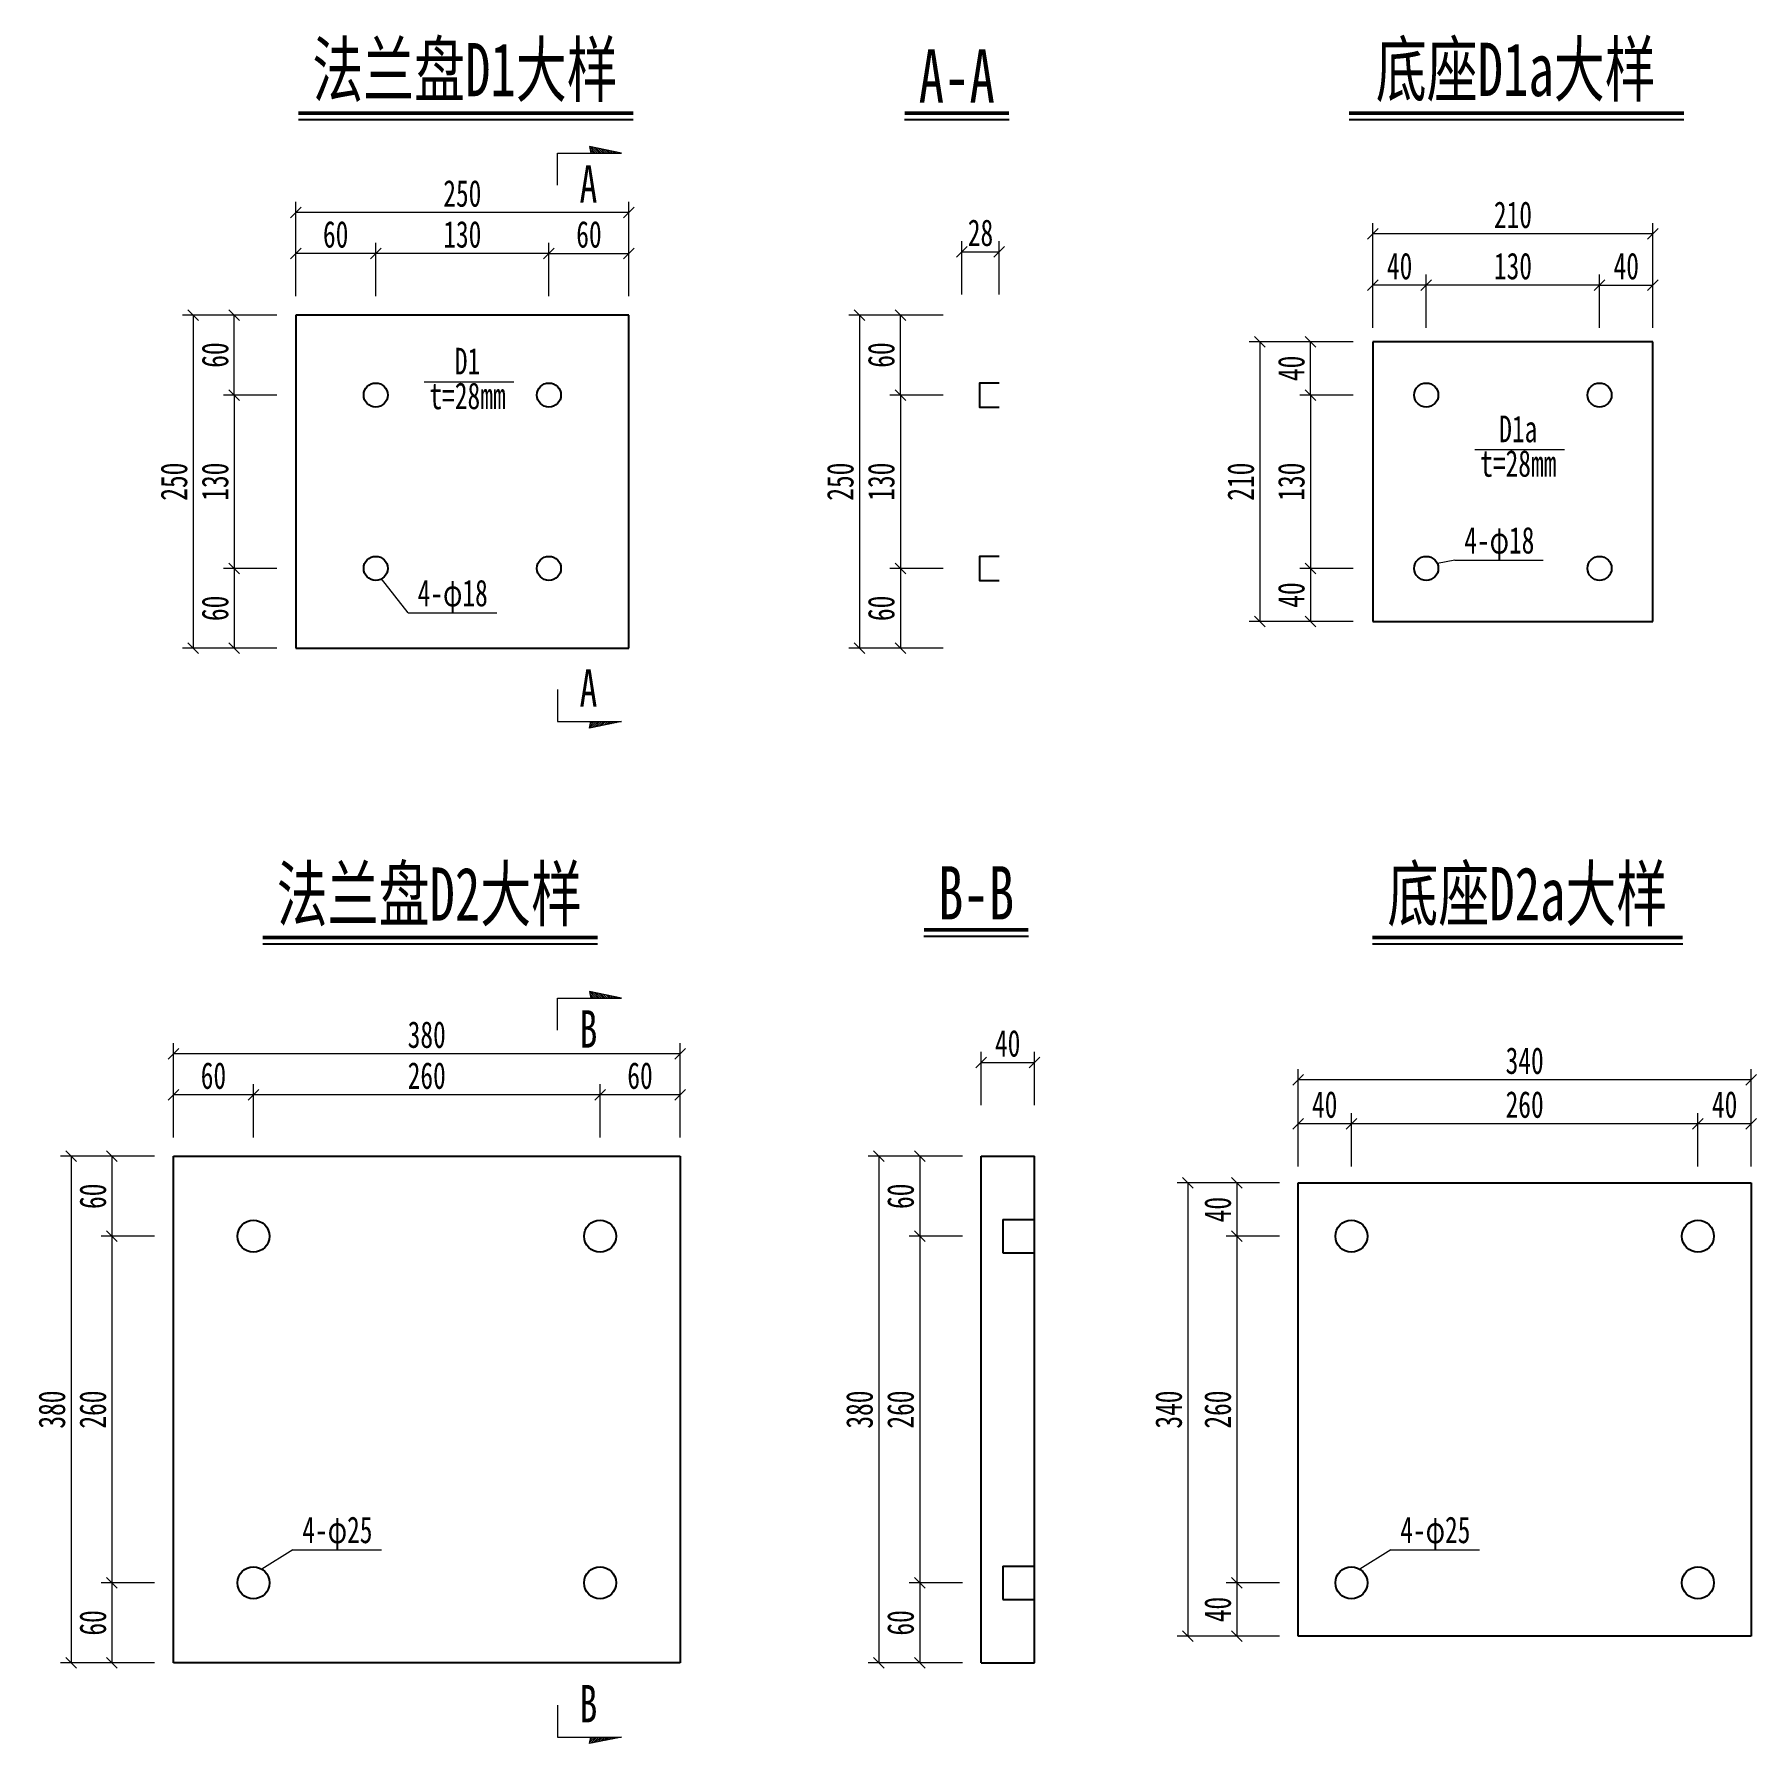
# Model space of a CAD drawing. Header units: millimetres. Extents: x -13368 to 383539, y -58537 to -26098.
# Drawn here: x 36326 to 37618, y -32896 to -31614 of the extents above; entities that cross this region are included whole.
import ezdxf
from ezdxf.enums import TextEntityAlignment as Align

# ---------------------------------------------------------------- set-up
doc = ezdxf.new("R2010")
doc.units = ezdxf.units.MM
doc.layers.get('Defpoints').update_dxf_attribs({"color": 8})
for name, color, linetype, lineweight in [('Dim', 4, 'Continuous', 15), ('文字', 7, 'Continuous', 15), ('标注线及字体', 2, 'Continuous', 15), ('细实线', 4, 'Continuous', 15), ('钢板粗线', 1, 'Continuous', 25)]:
    doc.layers.add(name, color=color, linetype=linetype, lineweight=lineweight)
doc.styles.add('111', font='', dxfattribs={"width": 0.7})
doc.styles.add('BM_Dim', font='', dxfattribs={"width": 0.85})
doc.styles.get('111').set_extended_font_data('仿宋_GB2312')
doc.styles.get('BM_Dim').set_extended_font_data('仿宋_GB2312')
doc.dimstyles.new('200', dxfattribs={"dimscale": 0, "dimtxt": 2.5, "dimasz": 1, "dimexe": 1, "dimexo": 1, "dimgap": 0.6, "dimtad": 1, "dimdec": 0, "dimdsep": 46, "dimtxsty": '111', "dimblk": 'OBLIQUE', "dimcen": 0, "dimclrd": 4, "dimclre": 4, "dimclrt": 4, "dimadec": 1, "dimazin": 2, "dimtfac": 1, "dimtdec": 0, "dimtix": 1, "dimtmove": 2, "dimatfit": 3, "dimfxl": 4, "dimfxlon": 1, "dimtolj": 1, "dimlwd": -1, "dimlwe": -1, "dimarcsym": 0})

# ---------------------------------------------------------------- blocks, each defined once
blk = doc.blocks.new('_Oblique')
at = {"color": 0, "linetype": 'ByBlock', "lineweight": -2}
blk.add_line((-0.5, -0.5), (0.5, 0.5), dxfattribs=at)
blk = doc.blocks.new('*D246')
at = {"layer": 'Defpoints', "color": 0}
for p in [(36522.1, -31777.9), (36522.1, -31859), (36582.1, -31884)]:
    blk.add_point(p, dxfattribs=at)
at = {"layer": '细实线', "color": 4}
for p, q in [((36522.1, -31809.9), (36522.1, -31769.9)), ((36582.1, -31777.9), (36522.1, -31777.9)), ((36582.1, -31809.9), (36582.1, -31769.9))]:
    blk.add_line(p, q, dxfattribs=at)
at = {"layer": '细实线', "color": 4, "xscale": 8, "yscale": 8, "zscale": 8, "rotation": 180}
blk.add_blockref('_Oblique', (36522.1, -31777.9), dxfattribs=at)
at = {"layer": '细实线', "color": 4, "xscale": 8, "yscale": 8, "zscale": 8}
blk.add_blockref('_Oblique', (36582.1, -31777.9), dxfattribs=at)
at = {"layer": '细实线', "color": 4, "insert": (36552.1, -31763.6), "char_height": 20, "attachment_point": 5, "style": '111'}
blk.add_mtext('\\A1;60', dxfattribs=at)
blk = doc.blocks.new('*D247')
at = {"layer": 'Defpoints', "color": 0}
for p in [(36582.1, -31777.9), (36582.1, -31884), (36712.1, -31884)]:
    blk.add_point(p, dxfattribs=at)
at = {"layer": '细实线', "color": 4}
for p, q in [((36582.1, -31809.9), (36582.1, -31769.9)), ((36712.1, -31777.9), (36582.1, -31777.9)), ((36712.1, -31809.9), (36712.1, -31769.9))]:
    blk.add_line(p, q, dxfattribs=at)
at = {"layer": '细实线', "color": 4, "xscale": 8, "yscale": 8, "zscale": 8, "rotation": 180}
blk.add_blockref('_Oblique', (36582.1, -31777.9), dxfattribs=at)
at = {"layer": '细实线', "color": 4, "xscale": 8, "yscale": 8, "zscale": 8}
blk.add_blockref('_Oblique', (36712.1, -31777.9), dxfattribs=at)
at = {"layer": '细实线', "color": 4, "insert": (36647.1, -31763.6), "char_height": 20, "attachment_point": 5, "style": '111'}
blk.add_mtext('\\A1;130', dxfattribs=at)
blk = doc.blocks.new('*D248')
at = {"layer": 'Defpoints', "color": 0}
for p in [(36772.1, -31777.9), (36772.1, -31859), (36712.1, -31884)]:
    blk.add_point(p, dxfattribs=at)
at = {"layer": '细实线', "color": 4}
for p, q in [((36712.1, -31809.9), (36712.1, -31769.9)), ((36712.1, -31777.9), (36772.1, -31777.9)), ((36772.1, -31809.9), (36772.1, -31769.9))]:
    blk.add_line(p, q, dxfattribs=at)
at = {"layer": '细实线', "color": 4, "xscale": 8, "yscale": 8, "zscale": 8, "rotation": 180}
blk.add_blockref('_Oblique', (36712.1, -31777.9), dxfattribs=at)
at = {"layer": '细实线', "color": 4, "xscale": 8, "yscale": 8, "zscale": 8}
blk.add_blockref('_Oblique', (36772.1, -31777.9), dxfattribs=at)
at = {"layer": '细实线', "color": 4, "insert": (36742.1, -31763.6), "char_height": 20, "attachment_point": 5, "style": '111'}
blk.add_mtext('\\A1;60', dxfattribs=at)
blk = doc.blocks.new('*D249')
at = {"layer": 'Defpoints', "color": 0}
for p in [(36522.1, -31747.2), (36522.1, -31824), (36772.1, -31824)]:
    blk.add_point(p, dxfattribs=at)
at = {"layer": '细实线', "color": 4}
for p, q in [((36522.1, -31779.2), (36522.1, -31739.2)), ((36772.1, -31779.2), (36772.1, -31739.2)), ((36772.1, -31747.2), (36522.1, -31747.2))]:
    blk.add_line(p, q, dxfattribs=at)
at = {"layer": '细实线', "color": 4, "xscale": 8, "yscale": 8, "zscale": 8, "rotation": 180}
blk.add_blockref('_Oblique', (36522.1, -31747.2), dxfattribs=at)
at = {"layer": '细实线', "color": 4, "xscale": 8, "yscale": 8, "zscale": 8}
blk.add_blockref('_Oblique', (36772.1, -31747.2), dxfattribs=at)
at = {"layer": '细实线', "color": 4, "insert": (36647.1, -31732.9), "char_height": 20, "attachment_point": 5, "style": '111'}
blk.add_mtext('\\A1;250', dxfattribs=at)
blk = doc.blocks.new('*D250')
at = {"layer": 'Defpoints', "color": 0}
for p in [(36582.1, -32014), (36476, -32074), (36557.1, -32074)]:
    blk.add_point(p, dxfattribs=at)
at = {"layer": '细实线', "color": 4}
for p, q in [((36508, -32014), (36468, -32014)), ((36476, -32014), (36476, -32074)), ((36508, -32074), (36468, -32074))]:
    blk.add_line(p, q, dxfattribs=at)
at = {"layer": '细实线', "color": 4, "xscale": 8, "yscale": 8, "zscale": 8}
for p, rotation in [((36476, -32014), 90), ((36476, -32074), 270)]:
    blk.add_blockref('_Oblique', p, dxfattribs=dict(at, rotation=rotation))
at = {"layer": '细实线', "color": 4, "insert": (36461.7, -32044), "char_height": 20, "attachment_point": 5, "rotation": 90, "style": '111'}
blk.add_mtext('\\A1;60', dxfattribs=at)
blk = doc.blocks.new('*D251')
at = {"layer": 'Defpoints', "color": 0}
for p in [(36582.1, -31884), (36476, -32014), (36582.1, -32014)]:
    blk.add_point(p, dxfattribs=at)
at = {"layer": '细实线', "color": 4}
for p, q in [((36508, -31884), (36468, -31884)), ((36476, -31884), (36476, -32014)), ((36508, -32014), (36468, -32014))]:
    blk.add_line(p, q, dxfattribs=at)
at = {"layer": '细实线', "color": 4, "xscale": 8, "yscale": 8, "zscale": 8}
for p, rotation in [((36476, -31884), 90), ((36476, -32014), 270)]:
    blk.add_blockref('_Oblique', p, dxfattribs=dict(at, rotation=rotation))
at = {"layer": '细实线', "color": 4, "insert": (36461.7, -31949), "char_height": 20, "attachment_point": 5, "rotation": 90, "style": '111'}
blk.add_mtext('\\A1;130', dxfattribs=at)
blk = doc.blocks.new('*D252')
at = {"layer": 'Defpoints', "color": 0}
for p in [(36476, -31824), (36557.1, -31824), (36582.1, -31884)]:
    blk.add_point(p, dxfattribs=at)
at = {"layer": '细实线', "color": 4}
for p, q in [((36508, -31824), (36468, -31824)), ((36476, -31884), (36476, -31824)), ((36508, -31884), (36468, -31884))]:
    blk.add_line(p, q, dxfattribs=at)
at = {"layer": '细实线', "color": 4, "xscale": 8, "yscale": 8, "zscale": 8}
for p, rotation in [((36476, -31824), 90), ((36476, -31884), 270)]:
    blk.add_blockref('_Oblique', p, dxfattribs=dict(at, rotation=rotation))
at = {"layer": '细实线', "color": 4, "insert": (36461.7, -31854), "char_height": 20, "attachment_point": 5, "rotation": 90, "style": '111'}
blk.add_mtext('\\A1;60', dxfattribs=at)
blk = doc.blocks.new('*D253')
at = {"layer": 'Defpoints', "color": 0}
for p in [(36522.1, -31824), (36445.3, -32074), (36522.1, -32074)]:
    blk.add_point(p, dxfattribs=at)
at = {"layer": '细实线', "color": 4}
for p, q in [((36477.3, -31824), (36437.3, -31824)), ((36445.3, -31824), (36445.3, -32074)), ((36477.3, -32074), (36437.3, -32074))]:
    blk.add_line(p, q, dxfattribs=at)
at = {"layer": '细实线', "color": 4, "xscale": 8, "yscale": 8, "zscale": 8}
for p, rotation in [((36445.3, -31824), 90), ((36445.3, -32074), 270)]:
    blk.add_blockref('_Oblique', p, dxfattribs=dict(at, rotation=rotation))
at = {"layer": '细实线', "color": 4, "insert": (36430.9, -31949), "char_height": 20, "attachment_point": 5, "rotation": 90, "style": '111'}
blk.add_mtext('\\A1;250', dxfattribs=at)
blk = doc.blocks.new('*D264')
at = {"layer": 'Defpoints', "color": 0}
for p in [(36430.4, -32408.9), (36430.4, -32455), (36490.4, -32515)]:
    blk.add_point(p, dxfattribs=at)
at = {"layer": '细实线', "color": 4}
for p, q in [((36430.4, -32440.9), (36430.4, -32400.9)), ((36490.4, -32408.9), (36430.4, -32408.9)), ((36490.4, -32440.9), (36490.4, -32400.9))]:
    blk.add_line(p, q, dxfattribs=at)
at = {"layer": '细实线', "color": 4, "xscale": 8, "yscale": 8, "zscale": 8, "rotation": 180}
blk.add_blockref('_Oblique', (36430.4, -32408.9), dxfattribs=at)
at = {"layer": '细实线', "color": 4, "xscale": 8, "yscale": 8, "zscale": 8}
blk.add_blockref('_Oblique', (36490.4, -32408.9), dxfattribs=at)
at = {"layer": '细实线', "color": 4, "insert": (36460.4, -32394.6), "char_height": 20, "attachment_point": 5, "style": '111'}
blk.add_mtext('\\A1;60', dxfattribs=at)
blk = doc.blocks.new('*D265')
at = {"layer": 'Defpoints', "color": 0}
for p in [(36490.4, -32408.9), (36490.4, -32515), (36750.4, -32515)]:
    blk.add_point(p, dxfattribs=at)
at = {"layer": '细实线', "color": 4}
for p, q in [((36490.4, -32440.9), (36490.4, -32400.9)), ((36750.4, -32408.9), (36490.4, -32408.9)), ((36750.4, -32440.9), (36750.4, -32400.9))]:
    blk.add_line(p, q, dxfattribs=at)
at = {"layer": '细实线', "color": 4, "xscale": 8, "yscale": 8, "zscale": 8, "rotation": 180}
blk.add_blockref('_Oblique', (36490.4, -32408.9), dxfattribs=at)
at = {"layer": '细实线', "color": 4, "xscale": 8, "yscale": 8, "zscale": 8}
blk.add_blockref('_Oblique', (36750.4, -32408.9), dxfattribs=at)
at = {"layer": '细实线', "color": 4, "insert": (36620.4, -32394.6), "char_height": 20, "attachment_point": 5, "style": '111'}
blk.add_mtext('\\A1;260', dxfattribs=at)
blk = doc.blocks.new('*D266')
at = {"layer": 'Defpoints', "color": 0}
for p in [(36750.4, -32408.9), (36810.4, -32455), (36750.4, -32515)]:
    blk.add_point(p, dxfattribs=at)
at = {"layer": '细实线', "color": 4}
for p, q in [((36750.4, -32440.9), (36750.4, -32400.9)), ((36810.4, -32408.9), (36750.4, -32408.9)), ((36810.4, -32440.9), (36810.4, -32400.9))]:
    blk.add_line(p, q, dxfattribs=at)
at = {"layer": '细实线', "color": 4, "xscale": 8, "yscale": 8, "zscale": 8, "rotation": 180}
blk.add_blockref('_Oblique', (36750.4, -32408.9), dxfattribs=at)
at = {"layer": '细实线', "color": 4, "xscale": 8, "yscale": 8, "zscale": 8}
blk.add_blockref('_Oblique', (36810.4, -32408.9), dxfattribs=at)
at = {"layer": '细实线', "color": 4, "insert": (36780.4, -32394.6), "char_height": 20, "attachment_point": 5, "style": '111'}
blk.add_mtext('\\A1;60', dxfattribs=at)
blk = doc.blocks.new('*D267')
at = {"layer": 'Defpoints', "color": 0}
for p in [(36430.4, -32378.2), (36430.4, -32455), (36810.4, -32455)]:
    blk.add_point(p, dxfattribs=at)
at = {"layer": '细实线', "color": 4}
for p, q in [((36430.4, -32410.2), (36430.4, -32370.2)), ((36810.4, -32410.2), (36810.4, -32370.2)), ((36810.4, -32378.2), (36430.4, -32378.2))]:
    blk.add_line(p, q, dxfattribs=at)
at = {"layer": '细实线', "color": 4, "xscale": 8, "yscale": 8, "zscale": 8, "rotation": 180}
blk.add_blockref('_Oblique', (36430.4, -32378.2), dxfattribs=at)
at = {"layer": '细实线', "color": 4, "xscale": 8, "yscale": 8, "zscale": 8}
blk.add_blockref('_Oblique', (36810.4, -32378.2), dxfattribs=at)
at = {"layer": '细实线', "color": 4, "insert": (36620.4, -32363.9), "char_height": 20, "attachment_point": 5, "style": '111'}
blk.add_mtext('\\A1;380', dxfattribs=at)
blk = doc.blocks.new('*D268')
at = {"layer": 'Defpoints', "color": 0}
for p in [(36490.4, -32775), (36384.3, -32835), (36430.4, -32835)]:
    blk.add_point(p, dxfattribs=at)
at = {"layer": '细实线', "color": 4}
for p, q in [((36416.3, -32775), (36376.3, -32775)), ((36384.3, -32775), (36384.3, -32835)), ((36416.3, -32835), (36376.3, -32835))]:
    blk.add_line(p, q, dxfattribs=at)
at = {"layer": '细实线', "color": 4, "xscale": 8, "yscale": 8, "zscale": 8}
for p, rotation in [((36384.3, -32775), 90), ((36384.3, -32835), 270)]:
    blk.add_blockref('_Oblique', p, dxfattribs=dict(at, rotation=rotation))
at = {"layer": '细实线', "color": 4, "insert": (36370, -32805), "char_height": 20, "attachment_point": 5, "rotation": 90, "style": '111'}
blk.add_mtext('\\A1;60', dxfattribs=at)
blk = doc.blocks.new('*D269')
at = {"layer": 'Defpoints', "color": 0}
for p in [(36490.4, -32515), (36384.3, -32775), (36490.4, -32775)]:
    blk.add_point(p, dxfattribs=at)
at = {"layer": '细实线', "color": 4}
for p, q in [((36416.3, -32515), (36376.3, -32515)), ((36384.3, -32515), (36384.3, -32775)), ((36416.3, -32775), (36376.3, -32775))]:
    blk.add_line(p, q, dxfattribs=at)
at = {"layer": '细实线', "color": 4, "xscale": 8, "yscale": 8, "zscale": 8}
for p, rotation in [((36384.3, -32515), 90), ((36384.3, -32775), 270)]:
    blk.add_blockref('_Oblique', p, dxfattribs=dict(at, rotation=rotation))
at = {"layer": '细实线', "color": 4, "insert": (36370, -32645), "char_height": 20, "attachment_point": 5, "rotation": 90, "style": '111'}
blk.add_mtext('\\A1;260', dxfattribs=at)
blk = doc.blocks.new('*D270')
at = {"layer": 'Defpoints', "color": 0}
for p in [(36430.4, -32455), (36384.3, -32515), (36490.4, -32515)]:
    blk.add_point(p, dxfattribs=at)
at = {"layer": '细实线', "color": 4}
for p, q in [((36416.3, -32455), (36376.3, -32455)), ((36384.3, -32455), (36384.3, -32515)), ((36416.3, -32515), (36376.3, -32515))]:
    blk.add_line(p, q, dxfattribs=at)
at = {"layer": '细实线', "color": 4, "xscale": 8, "yscale": 8, "zscale": 8}
for p, rotation in [((36384.3, -32455), 90), ((36384.3, -32515), 270)]:
    blk.add_blockref('_Oblique', p, dxfattribs=dict(at, rotation=rotation))
at = {"layer": '细实线', "color": 4, "insert": (36370, -32485), "char_height": 20, "attachment_point": 5, "rotation": 90, "style": '111'}
blk.add_mtext('\\A1;60', dxfattribs=at)
blk = doc.blocks.new('*D271')
at = {"layer": 'Defpoints', "color": 0}
for p in [(36430.4, -32455), (36353.6, -32835), (36430.4, -32835)]:
    blk.add_point(p, dxfattribs=at)
at = {"layer": '细实线', "color": 4}
for p, q in [((36385.6, -32455), (36345.6, -32455)), ((36353.6, -32455), (36353.6, -32835)), ((36385.6, -32835), (36345.6, -32835))]:
    blk.add_line(p, q, dxfattribs=at)
at = {"layer": '细实线', "color": 4, "xscale": 8, "yscale": 8, "zscale": 8}
for p, rotation in [((36353.6, -32455), 90), ((36353.6, -32835), 270)]:
    blk.add_blockref('_Oblique', p, dxfattribs=dict(at, rotation=rotation))
at = {"layer": '细实线', "color": 4, "insert": (36339.3, -32645), "char_height": 20, "attachment_point": 5, "rotation": 90, "style": '111'}
blk.add_mtext('\\A1;380', dxfattribs=at)
blk = doc.blocks.new('*D353')
at = {"layer": 'Defpoints', "color": 0}
for p in [(37330.2, -31844), (37245.4, -32054), (37330.2, -32054)]:
    blk.add_point(p, dxfattribs=at)
at = {"layer": '细实线', "color": 4}
for p, q in [((37277.4, -31844), (37237.4, -31844)), ((37245.4, -31844), (37245.4, -32054)), ((37277.4, -32054), (37237.4, -32054))]:
    blk.add_line(p, q, dxfattribs=at)
at = {"layer": '细实线', "color": 4, "xscale": 8, "yscale": 8, "zscale": 8}
for p, rotation in [((37245.4, -31844), 90), ((37245.4, -32054), 270)]:
    blk.add_blockref('_Oblique', p, dxfattribs=dict(at, rotation=rotation))
at = {"layer": '细实线', "color": 4, "insert": (37231.1, -31949), "char_height": 20, "attachment_point": 5, "rotation": 90, "style": '111'}
blk.add_mtext('\\A1;210', dxfattribs=at)
blk = doc.blocks.new('*D352')
at = {"layer": 'Defpoints', "color": 0}
for p in [(37283.3, -31844), (37330.2, -31844), (37370.2, -31884)]:
    blk.add_point(p, dxfattribs=at)
at = {"layer": '细实线', "color": 4}
for p, q in [((37315.3, -31844), (37275.3, -31844)), ((37283.3, -31884), (37283.3, -31844)), ((37315.3, -31884), (37275.3, -31884))]:
    blk.add_line(p, q, dxfattribs=at)
at = {"layer": '细实线', "color": 4, "xscale": 8, "yscale": 8, "zscale": 8}
for p, rotation in [((37283.3, -31844), 90), ((37283.3, -31884), 270)]:
    blk.add_blockref('_Oblique', p, dxfattribs=dict(at, rotation=rotation))
at = {"layer": '细实线', "color": 4, "insert": (37269, -31864), "char_height": 20, "attachment_point": 5, "rotation": 90, "style": '111'}
blk.add_mtext('\\A1;40', dxfattribs=at)
blk = doc.blocks.new('*D351')
at = {"layer": 'Defpoints', "color": 0}
for p in [(37370.2, -31884), (37283.3, -32014), (37370.2, -32014)]:
    blk.add_point(p, dxfattribs=at)
at = {"layer": '细实线', "color": 4}
for p, q in [((37315.3, -31884), (37275.3, -31884)), ((37283.3, -31884), (37283.3, -32014)), ((37315.3, -32014), (37275.3, -32014))]:
    blk.add_line(p, q, dxfattribs=at)
at = {"layer": '细实线', "color": 4, "xscale": 8, "yscale": 8, "zscale": 8}
for p, rotation in [((37283.3, -31884), 90), ((37283.3, -32014), 270)]:
    blk.add_blockref('_Oblique', p, dxfattribs=dict(at, rotation=rotation))
at = {"layer": '细实线', "color": 4, "insert": (37269, -31949), "char_height": 20, "attachment_point": 5, "rotation": 90, "style": '111'}
blk.add_mtext('\\A1;130', dxfattribs=at)
blk = doc.blocks.new('*D350')
at = {"layer": 'Defpoints', "color": 0}
for p in [(37370.2, -32014), (37283.3, -32054), (37330.2, -32054)]:
    blk.add_point(p, dxfattribs=at)
at = {"layer": '细实线', "color": 4}
for p, q in [((37315.3, -32014), (37275.3, -32014)), ((37283.3, -32014), (37283.3, -32054)), ((37315.3, -32054), (37275.3, -32054))]:
    blk.add_line(p, q, dxfattribs=at)
at = {"layer": '细实线', "color": 4, "xscale": 8, "yscale": 8, "zscale": 8}
for p, rotation in [((37283.3, -32014), 90), ((37283.3, -32054), 270)]:
    blk.add_blockref('_Oblique', p, dxfattribs=dict(at, rotation=rotation))
at = {"layer": '细实线', "color": 4, "insert": (37269, -32034), "char_height": 20, "attachment_point": 5, "rotation": 90, "style": '111'}
blk.add_mtext('\\A1;40', dxfattribs=at)
blk = doc.blocks.new('*D349')
at = {"layer": 'Defpoints', "color": 0}
for p in [(37330.2, -31763.2), (37330.2, -31844), (37540.2, -31844)]:
    blk.add_point(p, dxfattribs=at)
at = {"layer": '细实线', "color": 4}
for p, q in [((37330.2, -31795.2), (37330.2, -31755.2)), ((37540.2, -31763.2), (37330.2, -31763.2)), ((37540.2, -31795.2), (37540.2, -31755.2))]:
    blk.add_line(p, q, dxfattribs=at)
at = {"layer": '细实线', "color": 4, "xscale": 8, "yscale": 8, "zscale": 8, "rotation": 180}
blk.add_blockref('_Oblique', (37330.2, -31763.2), dxfattribs=at)
at = {"layer": '细实线', "color": 4, "xscale": 8, "yscale": 8, "zscale": 8}
blk.add_blockref('_Oblique', (37540.2, -31763.2), dxfattribs=at)
at = {"layer": '细实线', "color": 4, "insert": (37435.2, -31748.9), "char_height": 20, "attachment_point": 5, "style": '111'}
blk.add_mtext('\\A1;210', dxfattribs=at)
blk = doc.blocks.new('*D348')
at = {"layer": 'Defpoints', "color": 0}
for p in [(37540.2, -31801.7), (37540.2, -31844), (37500.2, -31884)]:
    blk.add_point(p, dxfattribs=at)
at = {"layer": '细实线', "color": 4}
for p, q in [((37500.2, -31833.7), (37500.2, -31793.7)), ((37500.2, -31801.7), (37540.2, -31801.7)), ((37540.2, -31833.7), (37540.2, -31793.7))]:
    blk.add_line(p, q, dxfattribs=at)
at = {"layer": '细实线', "color": 4, "xscale": 8, "yscale": 8, "zscale": 8, "rotation": 180}
blk.add_blockref('_Oblique', (37500.2, -31801.7), dxfattribs=at)
at = {"layer": '细实线', "color": 4, "xscale": 8, "yscale": 8, "zscale": 8}
blk.add_blockref('_Oblique', (37540.2, -31801.7), dxfattribs=at)
at = {"layer": '细实线', "color": 4, "insert": (37520.2, -31787.4), "char_height": 20, "attachment_point": 5, "style": '111'}
blk.add_mtext('\\A1;40', dxfattribs=at)
blk = doc.blocks.new('*D347')
at = {"layer": 'Defpoints', "color": 0}
for p in [(37370.2, -31801.7), (37370.2, -31884), (37500.2, -31884)]:
    blk.add_point(p, dxfattribs=at)
at = {"layer": '细实线', "color": 4}
for p, q in [((37370.2, -31833.7), (37370.2, -31793.7)), ((37500.2, -31801.7), (37370.2, -31801.7)), ((37500.2, -31833.7), (37500.2, -31793.7))]:
    blk.add_line(p, q, dxfattribs=at)
at = {"layer": '细实线', "color": 4, "xscale": 8, "yscale": 8, "zscale": 8, "rotation": 180}
blk.add_blockref('_Oblique', (37370.2, -31801.7), dxfattribs=at)
at = {"layer": '细实线', "color": 4, "xscale": 8, "yscale": 8, "zscale": 8}
blk.add_blockref('_Oblique', (37500.2, -31801.7), dxfattribs=at)
at = {"layer": '细实线', "color": 4, "insert": (37435.2, -31787.4), "char_height": 20, "attachment_point": 5, "style": '111'}
blk.add_mtext('\\A1;130', dxfattribs=at)
blk = doc.blocks.new('*D346')
at = {"layer": 'Defpoints', "color": 0}
for p in [(37330.2, -31801.7), (37330.2, -31844), (37370.2, -31884)]:
    blk.add_point(p, dxfattribs=at)
at = {"layer": '细实线', "color": 4}
for p, q in [((37330.2, -31833.7), (37330.2, -31793.7)), ((37370.2, -31801.7), (37330.2, -31801.7)), ((37370.2, -31833.7), (37370.2, -31793.7))]:
    blk.add_line(p, q, dxfattribs=at)
at = {"layer": '细实线', "color": 4, "xscale": 8, "yscale": 8, "zscale": 8, "rotation": 180}
blk.add_blockref('_Oblique', (37330.2, -31801.7), dxfattribs=at)
at = {"layer": '细实线', "color": 4, "xscale": 8, "yscale": 8, "zscale": 8}
blk.add_blockref('_Oblique', (37370.2, -31801.7), dxfattribs=at)
at = {"layer": '细实线', "color": 4, "insert": (37350.2, -31787.4), "char_height": 20, "attachment_point": 5, "style": '111'}
blk.add_mtext('\\A1;40', dxfattribs=at)
blk = doc.blocks.new('剖面箭头')
at = {"ltscale": 10}
h = blk.add_hatch(dxfattribs=at)
h.set_pattern_fill('ANSI31', color=2, style=0)
h.set_pattern_definition([(45, (-182.99888, -777.8594), (-0.088388348, 0.088388348), [])])
h.paths.add_polyline_path([(6, -3), (3.15, -3), (3, -3.6)])
at = {"color": 3, "ltscale": 10}
blk.add_line((0, 0), (0, -3), dxfattribs=at)
at = {"color": 2, "ltscale": 10}
for p, q in [((0, -3), (6, -3)), ((6, -3), (3, -3.6)), ((3, -3.6), (3.15, -3))]:
    blk.add_line(p, q, dxfattribs=at)
blk = doc.blocks.new('*D358')
at = {"layer": 'Defpoints', "color": 0}
for p in [(37021.8, -31824), (36945, -32074), (37021.8, -32074)]:
    blk.add_point(p, dxfattribs=at)
at = {"layer": '细实线', "color": 4}
for p, q in [((36977, -31824), (36937, -31824)), ((36945, -31824), (36945, -32074)), ((36977, -32074), (36937, -32074))]:
    blk.add_line(p, q, dxfattribs=at)
at = {"layer": '细实线', "color": 4, "xscale": 8, "yscale": 8, "zscale": 8}
for p, rotation in [((36945, -31824), 90), ((36945, -32074), 270)]:
    blk.add_blockref('_Oblique', p, dxfattribs=dict(at, rotation=rotation))
at = {"layer": '细实线', "color": 4, "insert": (36930.7, -31949), "char_height": 20, "attachment_point": 5, "rotation": 90, "style": '111'}
blk.add_mtext('\\A1;250', dxfattribs=at)
blk = doc.blocks.new('*D357')
at = {"layer": 'Defpoints', "color": 0}
for p in [(36975.7, -31824), (37035.8, -31824), (37035, -31884)]:
    blk.add_point(p, dxfattribs=at)
at = {"layer": '细实线', "color": 4}
for p, q in [((37007.7, -31824), (36967.7, -31824)), ((36975.7, -31884), (36975.7, -31824)), ((37007.7, -31884), (36967.7, -31884))]:
    blk.add_line(p, q, dxfattribs=at)
at = {"layer": '细实线', "color": 4, "xscale": 8, "yscale": 8, "zscale": 8}
for p, rotation in [((36975.7, -31824), 90), ((36975.7, -31884), 270)]:
    blk.add_blockref('_Oblique', p, dxfattribs=dict(at, rotation=rotation))
at = {"layer": '细实线', "color": 4, "insert": (36961.4, -31854), "char_height": 20, "attachment_point": 5, "rotation": 90, "style": '111'}
blk.add_mtext('\\A1;60', dxfattribs=at)
blk = doc.blocks.new('*D356')
at = {"layer": 'Defpoints', "color": 0}
for p in [(37035, -31884), (36975.7, -32014), (37035, -32014)]:
    blk.add_point(p, dxfattribs=at)
at = {"layer": '细实线', "color": 4}
for p, q in [((37007.7, -31884), (36967.7, -31884)), ((36975.7, -31884), (36975.7, -32014)), ((37007.7, -32014), (36967.7, -32014))]:
    blk.add_line(p, q, dxfattribs=at)
at = {"layer": '细实线', "color": 4, "xscale": 8, "yscale": 8, "zscale": 8}
for p, rotation in [((36975.7, -31884), 90), ((36975.7, -32014), 270)]:
    blk.add_blockref('_Oblique', p, dxfattribs=dict(at, rotation=rotation))
at = {"layer": '细实线', "color": 4, "insert": (36961.4, -31949), "char_height": 20, "attachment_point": 5, "rotation": 90, "style": '111'}
blk.add_mtext('\\A1;130', dxfattribs=at)
blk = doc.blocks.new('*D355')
at = {"layer": 'Defpoints', "color": 0}
for p in [(37035, -32014), (36975.7, -32074), (37035.8, -32074)]:
    blk.add_point(p, dxfattribs=at)
at = {"layer": '细实线', "color": 4}
for p, q in [((37007.7, -32014), (36967.7, -32014)), ((36975.7, -32014), (36975.7, -32074)), ((37007.7, -32074), (36967.7, -32074))]:
    blk.add_line(p, q, dxfattribs=at)
at = {"layer": '细实线', "color": 4, "xscale": 8, "yscale": 8, "zscale": 8}
for p, rotation in [((36975.7, -32014), 90), ((36975.7, -32074), 270)]:
    blk.add_blockref('_Oblique', p, dxfattribs=dict(at, rotation=rotation))
at = {"layer": '细实线', "color": 4, "insert": (36961.4, -32044), "char_height": 20, "attachment_point": 5, "rotation": 90, "style": '111'}
blk.add_mtext('\\A1;60', dxfattribs=at)
blk = doc.blocks.new('*D359')
at = {"layer": 'Defpoints', "color": 0}
for p in [(37049.8, -31776.7), (37021.8, -31824), (37049.8, -31824)]:
    blk.add_point(p, dxfattribs=at)
at = {"layer": '细实线', "color": 4}
for p, q in [((37021.8, -31808.7), (37021.8, -31768.7)), ((37021.8, -31776.7), (37049.8, -31776.7)), ((37049.8, -31808.7), (37049.8, -31768.7))]:
    blk.add_line(p, q, dxfattribs=at)
at = {"layer": '细实线', "color": 4, "xscale": 7.999999999999932, "yscale": 7.999999999999932, "zscale": 7.999999999999932, "rotation": 180}
blk.add_blockref('_Oblique', (37021.8, -31776.7), dxfattribs=at)
at = {"layer": '细实线', "color": 4, "xscale": 7.999999999999932, "yscale": 7.999999999999932, "zscale": 7.999999999999932}
blk.add_blockref('_Oblique', (37049.8, -31776.7), dxfattribs=at)
at = {"layer": '细实线', "color": 4, "insert": (37035.8, -31762.4), "char_height": 20, "attachment_point": 5, "style": '111'}
blk.add_mtext('\\A1;28', dxfattribs=at)
blk = doc.blocks.new('*D364')
at = {"layer": 'Defpoints', "color": 0}
for p in [(37036.2, -32455), (36959.5, -32835), (37036.2, -32835)]:
    blk.add_point(p, dxfattribs=at)
at = {"layer": '细实线', "color": 4}
for p, q in [((36991.5, -32455), (36951.5, -32455)), ((36959.5, -32455), (36959.5, -32835)), ((36991.5, -32835), (36951.5, -32835))]:
    blk.add_line(p, q, dxfattribs=at)
at = {"layer": '细实线', "color": 4, "xscale": 8, "yscale": 8, "zscale": 8}
for p, rotation in [((36959.5, -32455), 90), ((36959.5, -32835), 270)]:
    blk.add_blockref('_Oblique', p, dxfattribs=dict(at, rotation=rotation))
at = {"layer": '细实线', "color": 4, "insert": (36945.1, -32645), "char_height": 20, "attachment_point": 5, "rotation": 90, "style": '111'}
blk.add_mtext('\\A1;380', dxfattribs=at)
blk = doc.blocks.new('*D363')
at = {"layer": 'Defpoints', "color": 0}
for p in [(37036.2, -32455), (36990.2, -32515), (37052.5, -32515)]:
    blk.add_point(p, dxfattribs=at)
at = {"layer": '细实线', "color": 4}
for p, q in [((37022.2, -32455), (36982.2, -32455)), ((36990.2, -32455), (36990.2, -32515)), ((37022.2, -32515), (36982.2, -32515))]:
    blk.add_line(p, q, dxfattribs=at)
at = {"layer": '细实线', "color": 4, "xscale": 8, "yscale": 8, "zscale": 8}
for p, rotation in [((36990.2, -32455), 90), ((36990.2, -32515), 270)]:
    blk.add_blockref('_Oblique', p, dxfattribs=dict(at, rotation=rotation))
at = {"layer": '细实线', "color": 4, "insert": (36975.9, -32485), "char_height": 20, "attachment_point": 5, "rotation": 90, "style": '111'}
blk.add_mtext('\\A1;60', dxfattribs=at)
blk = doc.blocks.new('*D362')
at = {"layer": 'Defpoints', "color": 0}
for p in [(37052.5, -32515), (36990.2, -32775), (37052.5, -32775)]:
    blk.add_point(p, dxfattribs=at)
at = {"layer": '细实线', "color": 4}
for p, q in [((37022.2, -32515), (36982.2, -32515)), ((36990.2, -32515), (36990.2, -32775)), ((37022.2, -32775), (36982.2, -32775))]:
    blk.add_line(p, q, dxfattribs=at)
at = {"layer": '细实线', "color": 4, "xscale": 8, "yscale": 8, "zscale": 8}
for p, rotation in [((36990.2, -32515), 90), ((36990.2, -32775), 270)]:
    blk.add_blockref('_Oblique', p, dxfattribs=dict(at, rotation=rotation))
at = {"layer": '细实线', "color": 4, "insert": (36975.9, -32645), "char_height": 20, "attachment_point": 5, "rotation": 90, "style": '111'}
blk.add_mtext('\\A1;260', dxfattribs=at)
blk = doc.blocks.new('*D361')
at = {"layer": 'Defpoints', "color": 0}
for p in [(37052.5, -32775), (36990.2, -32835), (37036.2, -32835)]:
    blk.add_point(p, dxfattribs=at)
at = {"layer": '细实线', "color": 4}
for p, q in [((37022.2, -32775), (36982.2, -32775)), ((36990.2, -32775), (36990.2, -32835)), ((37022.2, -32835), (36982.2, -32835))]:
    blk.add_line(p, q, dxfattribs=at)
at = {"layer": '细实线', "color": 4, "xscale": 8, "yscale": 8, "zscale": 8}
for p, rotation in [((36990.2, -32775), 90), ((36990.2, -32835), 270)]:
    blk.add_blockref('_Oblique', p, dxfattribs=dict(at, rotation=rotation))
at = {"layer": '细实线', "color": 4, "insert": (36975.9, -32805), "char_height": 20, "attachment_point": 5, "rotation": 90, "style": '111'}
blk.add_mtext('\\A1;60', dxfattribs=at)
blk = doc.blocks.new('*D365')
at = {"layer": 'Defpoints', "color": 0}
for p in [(37076.2, -32384.7), (37036.2, -32455), (37076.2, -32455)]:
    blk.add_point(p, dxfattribs=at)
at = {"layer": '细实线', "color": 4}
for p, q in [((37036.2, -32416.7), (37036.2, -32376.7)), ((37036.2, -32384.7), (37076.2, -32384.7)), ((37076.2, -32416.7), (37076.2, -32376.7))]:
    blk.add_line(p, q, dxfattribs=at)
at = {"layer": '细实线', "color": 4, "xscale": 7.999999999999932, "yscale": 7.999999999999932, "zscale": 7.999999999999932, "rotation": 180}
blk.add_blockref('_Oblique', (37036.2, -32384.7), dxfattribs=at)
at = {"layer": '细实线', "color": 4, "xscale": 7.999999999999932, "yscale": 7.999999999999932, "zscale": 7.999999999999932}
blk.add_blockref('_Oblique', (37076.2, -32384.7), dxfattribs=at)
at = {"layer": '细实线', "color": 4, "insert": (37056.2, -32370.4), "char_height": 20, "attachment_point": 5, "style": '111'}
blk.add_mtext('\\A1;40', dxfattribs=at)
blk = doc.blocks.new('*D373')
at = {"layer": 'Defpoints', "color": 0}
for p in [(37274, -32475), (37191.4, -32815), (37274, -32815)]:
    blk.add_point(p, dxfattribs=at)
at = {"layer": '细实线', "color": 4}
for p, q in [((37223.4, -32475), (37183.4, -32475)), ((37191.4, -32475), (37191.4, -32815)), ((37223.4, -32815), (37183.4, -32815))]:
    blk.add_line(p, q, dxfattribs=at)
at = {"layer": '细实线', "color": 4, "xscale": 8, "yscale": 8, "zscale": 8}
for p, rotation in [((37191.4, -32475), 90), ((37191.4, -32815), 270)]:
    blk.add_blockref('_Oblique', p, dxfattribs=dict(at, rotation=rotation))
at = {"layer": '细实线', "color": 4, "insert": (37177, -32645), "char_height": 20, "attachment_point": 5, "rotation": 90, "style": '111'}
blk.add_mtext('\\A1;340', dxfattribs=at)
blk = doc.blocks.new('*D372')
at = {"layer": 'Defpoints', "color": 0}
for p in [(37274, -32475), (37228.1, -32515), (37314, -32515)]:
    blk.add_point(p, dxfattribs=at)
at = {"layer": '细实线', "color": 4}
for p, q in [((37260.1, -32475), (37220.1, -32475)), ((37228.1, -32475), (37228.1, -32515)), ((37260.1, -32515), (37220.1, -32515))]:
    blk.add_line(p, q, dxfattribs=at)
at = {"layer": '细实线', "color": 4, "xscale": 8, "yscale": 8, "zscale": 8}
for p, rotation in [((37228.1, -32475), 90), ((37228.1, -32515), 270)]:
    blk.add_blockref('_Oblique', p, dxfattribs=dict(at, rotation=rotation))
at = {"layer": '细实线', "color": 4, "insert": (37213.8, -32495), "char_height": 20, "attachment_point": 5, "rotation": 90, "style": '111'}
blk.add_mtext('\\A1;40', dxfattribs=at)
blk = doc.blocks.new('*D371')
at = {"layer": 'Defpoints', "color": 0}
for p in [(37314, -32515), (37228.1, -32775), (37314, -32775)]:
    blk.add_point(p, dxfattribs=at)
at = {"layer": '细实线', "color": 4}
for p, q in [((37260.1, -32515), (37220.1, -32515)), ((37228.1, -32515), (37228.1, -32775)), ((37260.1, -32775), (37220.1, -32775))]:
    blk.add_line(p, q, dxfattribs=at)
at = {"layer": '细实线', "color": 4, "xscale": 8, "yscale": 8, "zscale": 8}
for p, rotation in [((37228.1, -32515), 90), ((37228.1, -32775), 270)]:
    blk.add_blockref('_Oblique', p, dxfattribs=dict(at, rotation=rotation))
at = {"layer": '细实线', "color": 4, "insert": (37213.8, -32645), "char_height": 20, "attachment_point": 5, "rotation": 90, "style": '111'}
blk.add_mtext('\\A1;260', dxfattribs=at)
blk = doc.blocks.new('*D370')
at = {"layer": 'Defpoints', "color": 0}
for p in [(37314, -32775), (37228.1, -32815), (37274, -32815)]:
    blk.add_point(p, dxfattribs=at)
at = {"layer": '细实线', "color": 4}
for p, q in [((37260.1, -32775), (37220.1, -32775)), ((37228.1, -32775), (37228.1, -32815)), ((37260.1, -32815), (37220.1, -32815))]:
    blk.add_line(p, q, dxfattribs=at)
at = {"layer": '细实线', "color": 4, "xscale": 8, "yscale": 8, "zscale": 8}
for p, rotation in [((37228.1, -32775), 90), ((37228.1, -32815), 270)]:
    blk.add_blockref('_Oblique', p, dxfattribs=dict(at, rotation=rotation))
at = {"layer": '细实线', "color": 4, "insert": (37213.8, -32795), "char_height": 20, "attachment_point": 5, "rotation": 90, "style": '111'}
blk.add_mtext('\\A1;40', dxfattribs=at)
blk = doc.blocks.new('*D369')
at = {"layer": 'Defpoints', "color": 0}
for p in [(37274, -32397.7), (37274, -32475), (37614, -32475)]:
    blk.add_point(p, dxfattribs=at)
at = {"layer": '细实线', "color": 4}
for p, q in [((37274, -32429.7), (37274, -32389.7)), ((37614, -32397.7), (37274, -32397.7)), ((37614, -32429.7), (37614, -32389.7))]:
    blk.add_line(p, q, dxfattribs=at)
at = {"layer": '细实线', "color": 4, "xscale": 8, "yscale": 8, "zscale": 8, "rotation": 180}
blk.add_blockref('_Oblique', (37274, -32397.7), dxfattribs=at)
at = {"layer": '细实线', "color": 4, "xscale": 8, "yscale": 8, "zscale": 8}
blk.add_blockref('_Oblique', (37614, -32397.7), dxfattribs=at)
at = {"layer": '细实线', "color": 4, "insert": (37444, -32383.4), "char_height": 20, "attachment_point": 5, "style": '111'}
blk.add_mtext('\\A1;340', dxfattribs=at)
blk = doc.blocks.new('*D368')
at = {"layer": 'Defpoints', "color": 0}
for p in [(37574, -32430.7), (37614, -32475), (37574, -32515)]:
    blk.add_point(p, dxfattribs=at)
at = {"layer": '细实线', "color": 4}
for p, q in [((37574, -32462.7), (37574, -32422.7)), ((37614, -32462.7), (37614, -32422.7)), ((37614, -32430.7), (37574, -32430.7))]:
    blk.add_line(p, q, dxfattribs=at)
at = {"layer": '细实线', "color": 4, "xscale": 8, "yscale": 8, "zscale": 8, "rotation": 180}
blk.add_blockref('_Oblique', (37574, -32430.7), dxfattribs=at)
at = {"layer": '细实线', "color": 4, "xscale": 8, "yscale": 8, "zscale": 8}
blk.add_blockref('_Oblique', (37614, -32430.7), dxfattribs=at)
at = {"layer": '细实线', "color": 4, "insert": (37594, -32416.3), "char_height": 20, "attachment_point": 5, "style": '111'}
blk.add_mtext('\\A1;40', dxfattribs=at)
blk = doc.blocks.new('*D367')
at = {"layer": 'Defpoints', "color": 0}
for p in [(37314, -32430.7), (37314, -32515), (37574, -32515)]:
    blk.add_point(p, dxfattribs=at)
at = {"layer": '细实线', "color": 4}
for p, q in [((37314, -32462.7), (37314, -32422.7)), ((37574, -32462.7), (37574, -32422.7)), ((37574, -32430.7), (37314, -32430.7))]:
    blk.add_line(p, q, dxfattribs=at)
at = {"layer": '细实线', "color": 4, "xscale": 8, "yscale": 8, "zscale": 8, "rotation": 180}
blk.add_blockref('_Oblique', (37314, -32430.7), dxfattribs=at)
at = {"layer": '细实线', "color": 4, "xscale": 8, "yscale": 8, "zscale": 8}
blk.add_blockref('_Oblique', (37574, -32430.7), dxfattribs=at)
at = {"layer": '细实线', "color": 4, "insert": (37444, -32416.3), "char_height": 20, "attachment_point": 5, "style": '111'}
blk.add_mtext('\\A1;260', dxfattribs=at)
blk = doc.blocks.new('*D366')
at = {"layer": 'Defpoints', "color": 0}
for p in [(37274, -32430.7), (37274, -32475), (37314, -32515)]:
    blk.add_point(p, dxfattribs=at)
at = {"layer": '细实线', "color": 4}
for p, q in [((37274, -32462.7), (37274, -32422.7)), ((37314, -32462.7), (37314, -32422.7)), ((37314, -32430.7), (37274, -32430.7))]:
    blk.add_line(p, q, dxfattribs=at)
at = {"layer": '细实线', "color": 4, "xscale": 8, "yscale": 8, "zscale": 8, "rotation": 180}
blk.add_blockref('_Oblique', (37274, -32430.7), dxfattribs=at)
at = {"layer": '细实线', "color": 4, "xscale": 8, "yscale": 8, "zscale": 8}
blk.add_blockref('_Oblique', (37314, -32430.7), dxfattribs=at)
at = {"layer": '细实线', "color": 4, "insert": (37294, -32416.3), "char_height": 20, "attachment_point": 5, "style": '111'}
blk.add_mtext('\\A1;40', dxfattribs=at)

msp = doc.modelspace()

# ---------------------------------------------------------------- linework, layer by layer
at = {"color": 4}
for p, q in [((36524.1, -31677.4), (36775.3, -31677.4)), ((36978.8, -31677.4), (37057.2, -31677.4)), ((37312.3, -31677.4), (37563.5, -31677.4)), ((36993.3, -32290), (37071.7, -32290)), ((36497.4, -32295.7), (36748.6, -32295.7)), ((37329.8, -32295.7), (37562.6, -32295.7))]:
    msp.add_line(p, q, dxfattribs=at)
at = {"color": 1}
for p, q in [((36430.4, -32455), (36810.4, -32455)), ((36430.4, -32835), (36430.4, -32455)), ((36810.4, -32455), (36810.4, -32835)), ((37036.2, -32835), (37036.2, -32455)), ((37036.2, -32455), (37076.2, -32455)), ((37076.2, -32835), (37076.2, -32455)), ((37274, -32475), (37614, -32475)), ((37274, -32815), (37274, -32475)), ((37614, -32475), (37614, -32815)), ((37052.5, -32502.5), (37076.2, -32502.5)), ((37052.5, -32502.5), (37052.5, -32527.5)), ((37052.5, -32527.5), (37076.2, -32527.5)), ((37052.5, -32762.5), (37052.5, -32787.5)), ((37052.5, -32762.5), (37076.2, -32762.5)), ((37052.5, -32787.5), (37076.2, -32787.5)), ((37614, -32815), (37274, -32815)), ((36810.4, -32835), (36430.4, -32835)), ((37036.2, -32835), (37076.2, -32835))]:
    msp.add_line(p, q, dxfattribs=at)
at = {"color": 6, "const_width": 2.88}
for points in [[(36524.1, -31672.6), (36775.3, -31672.6)], [(36978.8, -31672.6), (37057.2, -31672.6)], [(37312.3, -31672.6), (37563.5, -31672.6)], [(36497.4, -32290.9), (36748.6, -32290.9)], [(36993.3, -32285.2), (37071.7, -32285.2)], [(37329.8, -32290.9), (37562.6, -32290.9)]]:
    msp.add_lwpolyline(points, dxfattribs=at)
at = {"color": 1}
for centre in [(36490.4, -32515), (36750.4, -32515), (37314, -32515), (37574, -32515), (36490.4, -32775), (36750.4, -32775), (37314, -32775), (37574, -32775)]:
    msp.add_circle(centre, 12, dxfattribs=at)
at = {"layer": '细实线'}
for p, q in [((36618.4, -31874.2), (36685.7, -31874.2)), ((37406.5, -31924.9), (37473.8, -31924.9)), ((37391.5, -32007.8), (37378.5, -32010.4)), ((37391.5, -32007.8), (37458, -32007.8)), ((36606.5, -32047.4), (36586.4, -32021.8)), ((36606.5, -32047.4), (36673, -32047.4)), ((36519.9, -32750.2), (36496.7, -32764.8)), ((36519.9, -32750.2), (36586.4, -32750.2)), ((37343.5, -32750.2), (37320.3, -32764.8)), ((37343.5, -32750.2), (37410, -32750.2))]:
    msp.add_line(p, q, dxfattribs=at)
at = {"layer": '钢板粗线'}
for p, q in [((36772.1, -31824), (36522.1, -31824)), ((36522.1, -31824), (36522.1, -32074)), ((36772.1, -32074), (36772.1, -31824)), ((37540.2, -31844), (37330.2, -31844)), ((37330.2, -31844), (37330.2, -32054)), ((37540.2, -32054), (37540.2, -31844)), ((37330.2, -32054), (37540.2, -32054)), ((36522.1, -32074), (36772.1, -32074))]:
    msp.add_line(p, q, dxfattribs=at)
for points in [[(37049.8, -31875), (37035, -31875), (37035, -31893), (37049.8, -31893)], [(37049.8, -32005), (37035, -32005), (37035, -32023), (37049.8, -32023)]]:
    msp.add_lwpolyline(points, dxfattribs=at)
for centre in [(36582.1, -31884), (36712.1, -31884), (37370.2, -31884), (37500.2, -31884), (36582.1, -32014), (36712.1, -32014), (37370.2, -32014), (37500.2, -32014)]:
    msp.add_circle(centre, 9, dxfattribs=at)

# ---------------------------------------------------------------- block references
at = {"layer": 'Dim', "xscale": -7.999999999999932, "yscale": 7.999999999999932, "zscale": 7.999999999999932, "rotation": 180}
for p in [(36718.4, -31726.5), (36718.4, -32360.3)]:
    msp.add_blockref('剖面箭头', p, dxfattribs=at)
at = {"layer": 'Dim', "xscale": 7.999999999999932, "yscale": 7.999999999999932, "zscale": 7.999999999999932}
for p in [(36718.4, -32105), (36718.4, -32866.7)]:
    msp.add_blockref('剖面箭头', p, dxfattribs=at)

# ---------------------------------------------------------------- texts
at = {"layer": '文字', "style": 'BM_Dim', "width": 0.7}
for s, p in [('A', (36741.7, -31739.7)), ('A', (36741.7, -32117.8)), ('B', (36741.7, -32373.5)), ('B', (36741.7, -32879.6))]:
    msp.add_text(s, height=28, dxfattribs=at).set_placement(p, align=Align.CENTER)
for s, p in [('D1', (36651, -31874.6)), ('t=28mm', (36651, -31900.6)), ('D1a', (37439.2, -31925.4)), ('t=28mm', (37439.2, -31951.3)), ('4-φ18', (37425, -32008.9)), ('4-φ18', (36639.9, -32048.5)), ('4-φ25', (36553.4, -32751.2)), ('4-φ25', (37377, -32751.2))]:
    msp.add_text(s, height=20, dxfattribs=at).set_placement(p, align=Align.BOTTOM_CENTER)
at = {"layer": '标注线及字体', "color": 0, "style": '111', "width": 0.7}
for s, p in [('法兰盘D1大样', (36649.1, -31638.9)), ('底座D1a大样', (37437.3, -31638.9)), ('A-A', (37018, -31644.8)), ('法兰盘D2大样', (36622.4, -32257.3)), ('B-B', (37032.5, -32257.4)), ('底座D2a大样', (37446, -32257.3))]:
    msp.add_text(s, height=40, dxfattribs=at).set_placement(p, align=Align.MIDDLE)

# ---------------------------------------------------------------- dimensions: what is measured, and where the dimension line sits
at = {"layer": '细实线'}
for base, p1, p2, override, picture, middle in [((36522.1, -31747.2), (36772.1, -31824), (36522.1, -31824), {"dimscale": 8, "dimblk": 'Oblique'}, '*D249', (36647.1, -31732.9)), ((37330.2, -31763.2), (37540.2, -31844), (37330.2, -31844), {"dimscale": 8, "dimblk": 'Oblique'}, '*D349', (37435.2, -31748.9)), ((36522.1, -31777.9), (36582.1, -31884), (36522.1, -31859), {"dimscale": 8, "dimblk": 'Oblique'}, '*D246', (36552.1, -31763.6)), ((36582.1, -31777.9), (36712.1, -31884), (36582.1, -31884), {"dimscale": 8, "dimblk": 'Oblique'}, '*D247', (36647.1, -31763.6)), ((37049.8, -31776.7), (37021.8, -31824), (37049.8, -31824), {"dimscale": 8}, '*D359', (37035.8, -31762.4)), ((37330.2, -31801.7), (37370.2, -31884), (37330.2, -31844), {"dimscale": 8, "dimblk": 'Oblique'}, '*D346', (37350.2, -31787.4)), ((37370.2, -31801.7), (37500.2, -31884), (37370.2, -31884), {"dimscale": 8, "dimblk": 'Oblique'}, '*D347', (37435.2, -31787.4)), ((36430.4, -32378.2), (36810.4, -32455), (36430.4, -32455), {"dimscale": 8, "dimblk": 'Oblique'}, '*D267', (36620.4, -32363.9)), ((37076.2, -32384.7), (37036.2, -32455), (37076.2, -32455), {"dimscale": 8}, '*D365', (37056.2, -32370.4)), ((37274, -32397.7), (37614, -32475), (37274, -32475), {"dimscale": 8, "dimblk": 'Oblique'}, '*D369', (37444, -32383.4)), ((36430.4, -32408.9), (36490.4, -32515), (36430.4, -32455), {"dimscale": 8, "dimblk": 'Oblique'}, '*D264', (36460.4, -32394.6)), ((36490.4, -32408.9), (36750.4, -32515), (36490.4, -32515), {"dimscale": 8, "dimblk": 'Oblique'}, '*D265', (36620.4, -32394.6)), ((37274, -32430.7), (37314, -32515), (37274, -32475), {"dimscale": 8, "dimblk": 'Oblique'}, '*D366', (37294, -32416.3)), ((37314, -32430.7), (37574, -32515), (37314, -32515), {"dimscale": 8, "dimblk": 'Oblique'}, '*D367', (37444, -32416.3))]:
    dim = msp.add_linear_dim(base=base, p1=p1, p2=p2, dimstyle='200', override=override, dxfattribs=at)
    dim.commit()
    dim.dimension.update_dxf_attribs({"geometry": picture, "text_midpoint": middle})
for base, p1, p2, angle, picture, middle in [((36772.1, -31777.9), (36712.1, -31884), (36772.1, -31859), 180, '*D248', (36742.1, -31763.6)), ((37540.2, -31801.7), (37500.2, -31884), (37540.2, -31844), 180, '*D348', (37520.2, -31787.4)), ((36445.3, -32074), (36522.1, -31824), (36522.1, -32074), 90, '*D253', (36430.9, -31949)), ((36476, -31824), (36582.1, -31884), (36557.1, -31824), 270, '*D252', (36461.7, -31854)), ((36945, -32074), (37021.8, -31824), (37021.8, -32074), 90, '*D358', (36930.7, -31949)), ((36975.7, -31824), (37035, -31884), (37035.8, -31824), 270, '*D357', (36961.4, -31854)), ((37245.4, -32054), (37330.2, -31844), (37330.2, -32054), 90, '*D353', (37231.1, -31949)), ((37283.3, -31844), (37370.2, -31884), (37330.2, -31844), 270, '*D352', (37269, -31864)), ((36476, -32014), (36582.1, -31884), (36582.1, -32014), 90, '*D251', (36461.7, -31949)), ((36975.7, -32014), (37035, -31884), (37035, -32014), 90, '*D356', (36961.4, -31949)), ((37283.3, -32014), (37370.2, -31884), (37370.2, -32014), 90, '*D351', (37269, -31949)), ((36476, -32074), (36582.1, -32014), (36557.1, -32074), 90, '*D250', (36461.7, -32044)), ((36975.7, -32074), (37035, -32014), (37035.8, -32074), 90, '*D355', (36961.4, -32044)), ((37283.3, -32054), (37370.2, -32014), (37330.2, -32054), 90, '*D350', (37269, -32034)), ((36750.4, -32408.9), (36810.4, -32455), (36750.4, -32515), 180, '*D266', (36780.4, -32394.6)), ((37574, -32430.7), (37614, -32475), (37574, -32515), 180, '*D368', (37594, -32416.3)), ((36353.6, -32835), (36430.4, -32455), (36430.4, -32835), 90, '*D271', (36339.3, -32645)), ((36384.3, -32515), (36430.4, -32455), (36490.4, -32515), 270, '*D270', (36370, -32485)), ((36959.5, -32835), (37036.2, -32455), (37036.2, -32835), 90, '*D364', (36945.1, -32645)), ((36990.2, -32515), (37036.2, -32455), (37052.5, -32515), 270, '*D363', (36975.9, -32485)), ((37191.4, -32815), (37274, -32475), (37274, -32815), 90, '*D373', (37177, -32645)), ((37228.1, -32515), (37274, -32475), (37314, -32515), 270, '*D372', (37213.8, -32495)), ((36384.3, -32775), (36490.4, -32515), (36490.4, -32775), 90, '*D269', (36370, -32645)), ((36990.2, -32775), (37052.5, -32515), (37052.5, -32775), 90, '*D362', (36975.9, -32645)), ((37228.1, -32775), (37314, -32515), (37314, -32775), 90, '*D371', (37213.8, -32645)), ((36384.3, -32835), (36490.4, -32775), (36430.4, -32835), 90, '*D268', (36370, -32805)), ((36990.2, -32835), (37052.5, -32775), (37036.2, -32835), 90, '*D361', (36975.9, -32805)), ((37228.1, -32815), (37314, -32775), (37274, -32815), 90, '*D370', (37213.8, -32795))]:
    dim = msp.add_linear_dim(base=base, p1=p1, p2=p2, angle=angle, dimstyle='200', override={"dimscale": 8, "dimblk": 'Oblique'}, dxfattribs=at)
    dim.commit()
    dim.dimension.update_dxf_attribs({"geometry": picture, "text_midpoint": middle})

doc.saveas('drawing.dxf')
